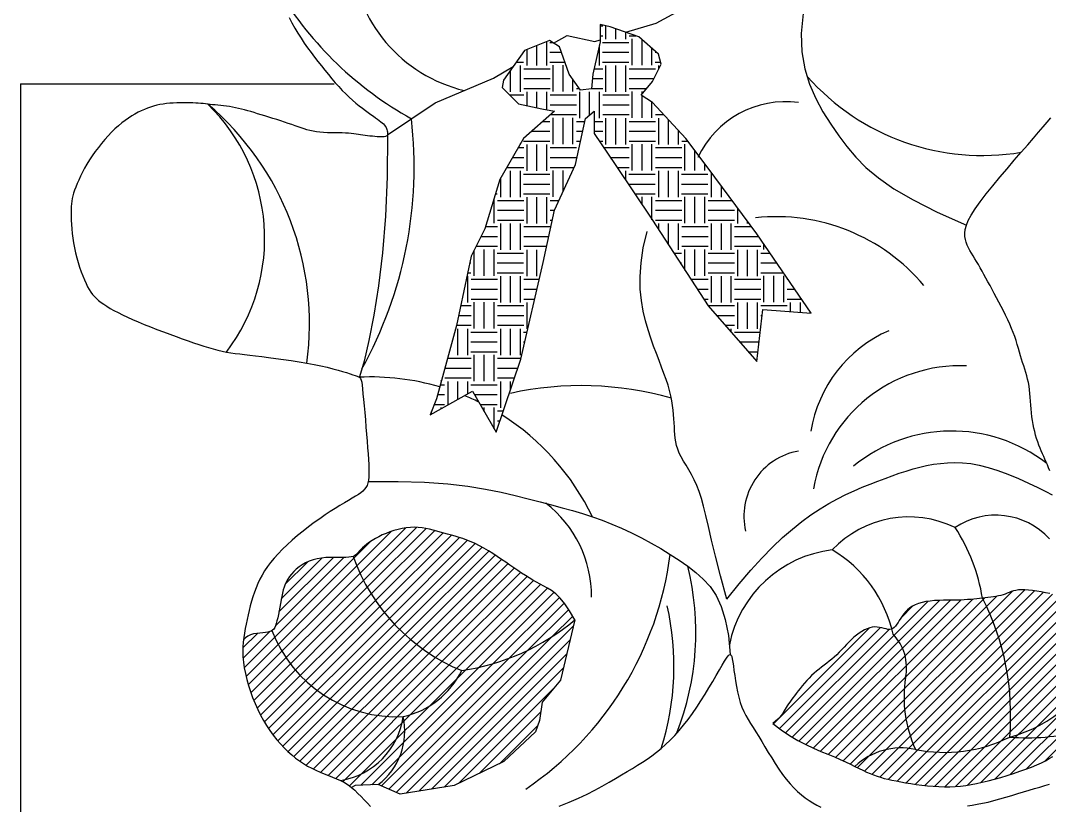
# Model space of a CAD drawing. Header units: inches. Extents: x 4.1 to 46.6, y 13.1 to 37.9.
# Drawn here: x 10.7717 to 11.1052, y 32.4024 to 32.657 of the extents above; entities that cross this region are included whole.
import ezdxf

# ---------------------------------------------------------------- set-up
doc = ezdxf.new("R2010")
doc.units = ezdxf.units.IN
doc.header["$MEASUREMENT"] = 0
for name, color, linetype in [('02', 2, 'Continuous'), ('4', 4, 'Continuous'), ('8', 8, 'Continuous')]:
    doc.layers.add(name, color=color, linetype=linetype)
pattern_1 = [(44.99999999999999, (10.61889307763661, 32.3873573495994), (-0.001724887997755217, 0.001724887997755217), [])]

msp = doc.modelspace()

# ---------------------------------------------------------------- hatches: boundary and pattern name
at = {"layer": '8'}
h = msp.add_hatch(dxfattribs=at)
h.set_pattern_fill('EARTH', color=256, scale=0.03415104000000001, style=0)
h.set_pattern_definition([(0, (10.61889307763661, 32.3873573495994), (0.008537760000000004, 0.008537760000000004), [0.008537760000000004, -0.008537760000000004]), (0, (10.61889307763661, 32.39055900960105), (0.008537760000000004, 0.008537760000000004), [0.008537760000000004, -0.008537760000000004]), (0, (10.61889307763661, 32.3937606696027), (0.008537760000000004, 0.008537760000000004), [0.008537760000000004, -0.008537760000000004]), (90, (10.61996029763716, 32.39482788960325), (-0.008537760000000004, 0.008537760000000004), [0.008537760000000004, -0.008537760000000004]), (90, (10.62316195763881, 32.39482788960325), (-0.008537760000000004, 0.008537760000000004), [0.008537760000000004, -0.008537760000000004]), (90, (10.62636361764046, 32.39482788960325), (-0.008537760000000004, 0.008537760000000004), [0.008537760000000004, -0.008537760000000004])])
h.paths.add_polyline_path([(10.95761772994186, 32.62758101163948), (10.95761772994186, 32.62034703755219), (10.9644567342871, 32.61029985089138), (10.97652556262213, 32.59221491491647), (10.99462880780223, 32.56448467914473), (11.01031828582521, 32.54639974468321), (11.01232975818451, 32.56327901703938), (11.02801923620748, 32.56207335494858), (11.01031828582521, 32.58779415187476), (10.99462880780223, 32.60909418727263), (10.98738750865917, 32.61873948706946), (10.97652556262213, 32.6303942226705), (10.97290491293418, 32.6328055483946), (10.97652556262213, 32.63722630990836), (10.97934162224877, 32.64285273504086), (10.97853703498143, 32.64606783446382), (10.97210032566684, 32.65169425808293), (10.96284755695845, 32.65490935901929), (10.95962920230116, 32.65571313274725), (10.95962920230116, 32.65008670912815), (10.95721543491121, 32.6396376356179), (10.95681314267452, 32.63481498571221), (10.9531924932194, 32.63441309733483), (10.94957184353146, 32.6396376356179), (10.94635348887417, 32.64847915865997), (10.94313513421687, 32.65048859597758), (10.93508924780647, 32.64727349655462), (10.9282502462552, 32.63762819828574), (10.92784795145738, 32.63521687257619), (10.93307777824114, 32.62999233582107), (10.94072136962089, 32.62838478533834), (10.94474431154552, 32.62758101163948), (10.93468695556979, 32.61873948706946), (10.92704336139607, 32.60547720098569), (10.92221582941013, 32.58940170234294), (10.91779059245485, 32.58056017778748), (10.91296306070174, 32.55805448028426), (10.90652635161999, 32.53434312070479), (10.90451488182183, 32.52911858394967), (10.9181928874855, 32.53675444488638), (10.92583647909808, 32.52349215881716), (10.93388236550848, 32.54720351839663), (10.94112366465154, 32.57855074045531), (10.94474431154552, 32.59543001433943), (10.95158331589076, 32.61029985089138), (10.95480167031522, 32.62516968591538)])
h = msp.add_hatch(dxfattribs=at)
h.set_pattern_fill('ANSI31', color=256, scale=0.01951488000000001, style=0)
h.set_pattern_definition(pattern_1)
h.paths.add_polyline_path([(10.95138102121885, 32.4626238086976), (10.94968879948604, 32.46555036047815), (10.94810100113276, 32.46787041490191), (10.94660548357527, 32.46967615957422), (10.94519010492834, 32.47105978208586), (10.94384272260825, 32.47211347004216), (10.94255119449693, 32.4729294110339), (10.94130337870914, 32.47359979265187), (10.94008713242832, 32.47421680250139), (10.93889092075872, 32.47485716248505), (10.93770563746105, 32.47553573179633), (10.93652278235416, 32.47625190394049), (10.93533385618824, 32.47700507240828), (10.9341303592478, 32.47779463070495), (10.93290379228304, 32.47861997235034), (10.93164565534565, 32.47948049083519), (10.93034744895297, 32.4803755796502), (10.92900381054963, 32.48130200416657), (10.92762192412513, 32.48224601710265), (10.92621211059625, 32.48319124301364), (10.92478469087976, 32.48412130651289), (10.9233499856596, 32.48501983215559), (10.92191831608537, 32.48587044451145), (10.92050000307384, 32.48665676816475), (10.91910536730896, 32.48736242768521), (10.91774260489504, 32.48797610179921), (10.91641141245375, 32.48850668578692), (10.91510936132866, 32.48896812909973), (10.91383402309614, 32.48937438117449), (10.91258296909976, 32.48973939144801), (10.91135377138156, 32.4900771093717), (10.91014400128509, 32.49040148436782), (10.90895123015392, 32.49072646587322), (10.90777232129361, 32.49106135353671), (10.90660130492645, 32.49139684769492), (10.90543150277111, 32.49171899894012), (10.90425623677905, 32.49201385779182), (10.90306882820326, 32.49226747482774), (10.90186259946088, 32.4924659005965), (10.90063087203774, 32.49259518564671), (10.89936696741964, 32.49264138054153), (10.89806744576666, 32.49259407373486), (10.89674181844342, 32.49245700530176), (10.89540283455747, 32.49223745322254), (10.89406324344921, 32.49194269544844), (10.89273579469184, 32.49158000998889), (10.89143323739293, 32.49115667479512), (10.89016832089285, 32.49067996786201), (10.88895379476483, 32.49015716715533), (10.88780119413744, 32.48959605604344), (10.88671719682637, 32.48900643959226), (10.88570726736683, 32.48839862825574), (10.88477686912987, 32.48778293245871), (10.88393146688352, 32.48716966265513), (10.88317652399886, 32.48656912931349), (10.8825175045454, 32.48599164287319), (10.88195987282555, 32.48544751377361), (10.88150190868649, 32.4849458394938), (10.88111315508607, 32.48449086548229), (10.88075597122545, 32.48408562425632), (10.8801889818092, 32.48353545942976), (10.87949742939557, 32.48319862207157, 0.2119369890389436), (10.91470178895864, 32.44616589999808, 0.137614144946502)])
h = msp.add_hatch(dxfattribs=at)
h.set_pattern_fill('ANSI31', color=256, scale=0.01951488000000001, style=0)
h.set_pattern_definition(pattern_1)
h.paths.add_polyline_path([(10.94081242968562, 32.43591852137345), (10.94671840620461, 32.44306063421121), (10.95138102121885, 32.4626238086976, -0.1376141449465023), (10.91470178895864, 32.44616589999808, -0.229753601208404), (10.89574048951502, 32.43126062269315, -0.2925088630196139), (10.88765862378526, 32.4092132340493), (10.89480796762976, 32.40610796826243), (10.91221506036121, 32.40890270747062), (10.9283787915879, 32.4166658734803), (10.93863654070768, 32.4262921974196), (10.93987990500639, 32.43001851636384)])
h.paths.add_polyline_path([(10.87544421133819, 32.41051680291005), (10.87667947313051, 32.40986266453277), (10.87785863554339, 32.40912032769577), (10.87897587385262, 32.40827493947748), (10.8801984405541, 32.40890270747062), (10.88765862378526, 32.4092132340493, 0.2925088630196127), (10.89574048951502, 32.43126062269315, -0.3264963647899488)])
h.paths.add_polyline_path([(10.89574048951502, 32.43126062269315, -0.3257278402554938), (10.8532308040117, 32.45909985949859), (10.85247490838404, 32.45879883286128), (10.85185094996589, 32.45864700638506), (10.85110890822719, 32.45853520873519), (10.85024288859452, 32.45844555230454), (10.8492853406747, 32.4583516748435), (10.84827830134194, 32.45822509544544), (10.84726380677196, 32.4580373331892), (10.84628389360617, 32.45775990716814), (10.84538059802028, 32.45736433644655), (10.8445959566557, 32.45682214011779), (10.84397200592096, 32.45610483727526), (10.84388747349615, 32.45535591598767), (10.84378094579327, 32.45382132406397), (10.84374891109067, 32.45223712052851), (10.84380332454342, 32.45059044310349), (10.84395614223789, 32.44886842949657), (10.84421625411372, 32.44706357674025), (10.84458028785187, 32.4451898189773), (10.84504180591787, 32.44326644958804), (10.84559437077726, 32.44131276201099), (10.84623154489557, 32.43934804964104), (10.84694689027268, 32.43739160590215), (10.84773396914127, 32.43546272420375), (10.84858634443256, 32.43358069795525), (10.84949788478437, 32.43176206436058), (10.85046368515353, 32.43001233583075), (10.85147914736766, 32.42833426854216), (10.85253967302154, 32.42673061868575), (10.85364066417563, 32.42520414245249), (10.85477752195905, 32.42375759603331), (10.85594564843225, 32.42239373561918), (10.85714044519003, 32.42111531740105), (10.85835792710307, 32.41992417883469), (10.85959656144726, 32.41881848247888), (10.86085542830872, 32.41779547212812), (10.86213360800642, 32.416852391606), (10.86343018109213, 32.41598648475068), (10.86474422765198, 32.41519499534209), (10.86607482823777, 32.41447516723295), (10.86742106316845, 32.41382424421775), (10.86878047980602, 32.41323625453973), (10.8701444948488, 32.41269236414976), (10.8715029915725, 32.41217052341838), (10.87284585418413, 32.41164868271611), (10.87416296619224, 32.41110479242801), (10.87544421133819, 32.41051680291005, 0.326496364789949)])
h.paths.add_polyline_path([(10.89574048951502, 32.43126062269315, 0.2297536012084059), (10.91470178895864, 32.44616589999808, -0.2119369890389431), (10.87949742939557, 32.48319862207157), (10.87889011580731, 32.48302263678218), (10.878126167499, 32.48291154671918), (10.87717968113023, 32.48286393667971), (10.87607170296135, 32.48286060094418), (10.87483501740965, 32.48287788611654), (10.8735024081939, 32.48289213880074), (10.87210665949854, 32.48287970561526), (10.87068055527519, 32.48281693314951), (10.86925687947544, 32.48268016802197), (10.86786841605092, 32.48244575685115), (10.86654319362017, 32.48209641445013), (10.865290217374, 32.48164032852677), (10.8641137369373, 32.48109205504173), (10.86301800263348, 32.48046614991202), (10.86200726362179, 32.47977716905464), (10.8610857699928, 32.47903966843026), (10.86025777160424, 32.47826820395588), (10.85952751784819, 32.4774773315776), (10.85889662806179, 32.47667776607435), (10.85835619763705, 32.47586485762898), (10.85789469191107, 32.47503011527172), (10.85750057528961, 32.4741650480328), (10.85716231287691, 32.4732611649861), (10.85686836977723, 32.47230997511818), (10.85660721062916, 32.47130298750292), (10.85636730030413, 32.470231711156), (10.85613862172934, 32.46909372008398), (10.8559172284254, 32.46791084819873), (10.85570069196868, 32.46671099438848), (10.8554865841684, 32.4655220575269), (10.85527247636813, 32.4643719364731), (10.85505594014424, 32.46328853014441), (10.85483454684029, 32.46229973737084), (10.85460586849834, 32.46143345705516), (10.85436530065957, 32.46071031011982), (10.85396670623916, 32.45982766354157), (10.85323519938859, 32.45908822973891, 0.3256481466727749)])
h = msp.add_hatch(dxfattribs=at)
h.set_pattern_fill('ANSI31', color=256, scale=0.01951488000000001, style=0)
h.set_pattern_definition(pattern_1)
h.paths.add_polyline_path([(11.05852940077196, 32.4439119830686, 0.1451727866907496), (11.06174731957029, 32.42060567602041, 0.1677242015658738), (11.09231753558154, 32.42462400402749, 0.1418309315184917), (11.08346826168011, 32.46962928843735), (11.08256112764823, 32.46952922265794), (11.08164142332274, 32.46943151134931), (11.08069657934132, 32.46933850904045), (11.07971402541037, 32.46925257017304), (11.07868119123626, 32.46917604926151), (11.07758550745669, 32.46911130079118), (11.07641440354521, 32.46906067924741), (11.07515530967387, 32.4690265391155), (11.07380246444839, 32.46900861878115), (11.07237734183903, 32.4689961922459), (11.07090822424973, 32.46897591741165), (11.06942339408445, 32.46893445215122), (11.06795113397996, 32.46885845439559), (11.0665197263402, 32.46873458201756), (11.06515745380196, 32.46854949293359), (11.06389259853634, 32.46828984500192), (11.06274715814973, 32.46794608950316), (11.06171799012694, 32.46752385104358), (11.06079566715519, 32.46703254756451), (11.05997076145607, 32.46648159702184), (11.05923384571682, 32.46588041738599), (11.05857549262467, 32.46523842659829), (11.05798627416837, 32.46456504262918), (11.05745676326799, 32.46386968343452), (11.05697700874182, 32.46316359822688), (11.05653496393236, 32.46246536131824), (11.05611805924448, 32.46179537829178), (11.05571372438456, 32.46117405470162), (11.0550804012851, 32.4603090334613), (11.05413067461225, 32.45955080779552, -0.009565817888165424), (11.05450700483519, 32.45797613492053, -0.2504781220970724)])
h.paths.add_polyline_path([(11.02731811515289, 32.44376548156018), (11.02655501201983, 32.44293565476713), (11.02581390626031, 32.44208699204776), (11.02509794062237, 32.4412320506863), (11.02441025738838, 32.44038338798148), (11.02375399907353, 32.43955356120298), (11.02313230842586, 32.43875512763501), (11.02254780385877, 32.43799802846209), (11.02200100947405, 32.43728174047013), (11.02149192503887, 32.43660312431624), (11.02102055055323, 32.43595904068664), (11.02058688624996, 32.43534635023846), (11.02019093166339, 32.43476191364337), (11.0198326872592, 32.43420259158759), (11.01951215257171, 32.43366524472825), (11.01922382860678, 32.43314529490183), (11.0187514250097, 32.43229099120529), (11.01804269458401, 32.43127666828971), (11.01719298962738, 32.43041604846533), (11.01643800460036, 32.4297618926403), (11.01548975593644, 32.42904416560944), (11.01820978339995, 32.42693800946748), (11.02092156190659, 32.42511635410941), (11.02359798764112, 32.42354348979009), (11.02621195632267, 32.4221837067644), (11.02873636390316, 32.42100129525809), (11.03114410633455, 32.41996054551149), (11.0334080798016, 32.419025747794), (11.03550117955777, 32.41816119231683), (11.03740455121036, 32.41733757879868), (11.03913233572851, 32.416551244668), (11.0407069235039, 32.41580493686072), (11.04215070446256, 32.41510140228368, -0.2469344172785962), (11.06174731957029, 32.42060567602041, -0.1451727866907501), (11.05852940077196, 32.4439119830686, 0.2504781220970709), (11.05450700483519, 32.45797613492053, 0.009901730933539986), (11.0541163671692, 32.45960583126455), (11.05322743187892, 32.45946936296698), (11.05225016809302, 32.45965763285224), (11.05159076726298, 32.45982624046613), (11.0508936564834, 32.460010544678), (11.0501619785023, 32.46017679777745), (11.0493988751364, 32.46029125211228), (11.04860748959939, 32.4603201599721), (11.04779135672609, 32.46023670635353), (11.04695558342385, 32.46004180687763), (11.04610566868681, 32.45974330985794), (11.04524711220759, 32.45934906359346), (11.04438541298035, 32.45886691636863), (11.04352607069771, 32.45830471651155), (11.04267458481948, 32.45767031229209), (11.0418364543398, 32.45697155202382), (11.04101560781012, 32.45621733044848), (11.04020968805301, 32.45542072806441), (11.03941476698267, 32.4545958718127), (11.03862691651332, 32.45375688863444), (11.03784220855917, 32.45291790545619), (11.03705671503442, 32.45209304924813), (11.0362665078533, 32.45129644692227), (11.03546765869717, 32.45054222543425), (11.03465741806897, 32.44983980272539), (11.03383774989518, 32.44917976085438), (11.03301179692383, 32.44854797288011), (11.03218270143728, 32.44793031183238), (11.0313536057179, 32.4473126507992), (11.03052765274654, 32.44668086282493), (11.02970798480558, 32.44602082095392), (11.02889774417739, 32.44531839824506), (11.02810007337715, 32.44456391514271)])
h.paths.add_polyline_path([(11.0693903970928, 32.40854179427427), (11.07119995196584, 32.40848371692576), (11.07295988154831, 32.40849300413268), (11.07468288675184, 32.40857057153065), (11.0763886082382, 32.40871563429121), (11.07809668643634, 32.40892740758594), (11.07982676224086, 32.40920510657182), (11.0815984760807, 32.40954794643497), (11.08343146861765, 32.40995514233239), (11.08534538051347, 32.41042590943565), (11.08735042511719, 32.41095789325939), (11.08941910489696, 32.41154246066165), (11.09151449640515, 32.41216940888719), (11.09359967456433, 32.4128285351226), (11.09563771522838, 32.41350963659809), (11.09759169401835, 32.41420251052935), (11.09942468678813, 32.41489695413205), (11.10109976915876, 32.41558276460731), (11.10259219356115, 32.41625457896319), (11.10392592199381, 32.41692639334818), (11.10513709303225, 32.41761704364492), (11.10626184525202, 32.41834536577974), (11.10733631746146, 32.41913019566439), (11.10839664846893, 32.41999036921064), (11.10947897708277, 32.42094472234479), (11.1106194416457, 32.42201209094949), (11.11184278972681, 32.42320411668791), (11.11312820207561, 32.42450366409778), (11.11444346820238, 32.42588640346824), (11.11509992279346, 32.42660720427105, -0.08849474339455021), (11.09231753558154, 32.42462400402749, -0.1691394806470583), (11.06149262100692, 32.42065847661164, 0.2437811556935745), (11.04215070446256, 32.41510140228368), (11.04348606946181, 32.4144433878146), (11.0447354086605, 32.41383364038941), (11.04592111221748, 32.41327490688585), (11.04706557029161, 32.41276993423983), (11.04819032251137, 32.41231970346874), (11.04931350335713, 32.41191813214849), (11.05045239677887, 32.41155737199463), (11.05162428649376, 32.41122957469364), (11.05284645621899, 32.4109268919465), (11.05413618943888, 32.41064147546879), (11.05551077033627, 32.41036547696152), (11.0569874823955, 32.41009104812568), (11.0585770626017, 32.40981321837629), (11.06026406008053, 32.40953852795522), (11.06202647745843, 32.40927639481836), (11.06384231736186, 32.40903623693615), (11.06568958241726, 32.40882747223534), (11.06754627478543, 32.40865951870094)])
h.paths.add_polyline_path([(11.09231753558154, 32.42462400402749, 0.2384916407247213), (11.12256093350473, 32.45153006478088), (11.12224314831431, 32.45338017032648), (11.12188529646258, 32.45519260403401), (11.12149444831769, 32.4569359727366), (11.12107767448063, 32.45857888322374), (11.12063929605532, 32.46009595935632), (11.12017263499322, 32.46148589304815), (11.11966826398159, 32.46275339329898), (11.11911675547483, 32.46390316907949), (11.11850868192735, 32.46493992938943), (11.11783461602639, 32.46586838317037), (11.11708513022634, 32.46669323943664), (11.11625079698163, 32.46741920714433), (11.11532493847656, 32.46805217252862), (11.11431187581505, 32.46860273076621), (11.11321867936525, 32.46908265432742), (11.11205241996097, 32.46950371563892), (11.11082016820322, 32.46987768715647), (11.10952899446013, 32.47021634132128), (11.10818596956554, 32.47053145057455), (11.10679816412042, 32.47083478734297), (11.10537500567037, 32.47113446156894), (11.10393534907374, 32.47142393298148), (11.10250040613349, 32.47169299879627), (11.10109138888541, 32.47193145624354), (11.09972950913246, 32.47212910252441), (11.0984359786776, 32.47227573485455), (11.09723200932379, 32.4723611504642), (11.09613881310682, 32.47237514655447), (11.09517026906136, 32.47231157529043), (11.09431092677872, 32.47218050867835), (11.09353800331476, 32.47199607363021), (11.09282871525969, 32.47177239710166), (11.09216027966934, 32.47152360600469), (11.09150991336676, 32.47126382730951), (11.0908548334078, 32.47100718794266), (11.08983653601493, 32.47065008085795), (11.08867223774317, 32.47037330703918), (11.08786252075109, 32.47021333256728), (11.08702137883986, 32.47007297883559), (11.08615509703989, 32.46994832171643), (11.08526996014874, 32.46983543703848), (11.08437225342962, 32.46973040067408), (11.08346826168011, 32.46962928843735, -0.1418309315184917)])
h.paths.add_polyline_path([(11.11509992279346, 32.42660720427105), (11.11575637738454, 32.42732800507386), (11.11703471913236, 32.42880413920378), (11.11824628272328, 32.43029047610347), (11.11935885766755, 32.43176268609116), (11.12034023347545, 32.43319643941234), (11.12116540110904, 32.43457525465513), (11.12183815757047, 32.43591404358907), (11.12236950177933, 32.43723556628268), (11.12277043218958, 32.4385625827754), (11.12305194772082, 32.43991785313577), (11.12322504729266, 32.44132413744686), (11.12330072935904, 32.44280419576265), (11.12328999260674, 32.44438078812257), (11.1232031812356, 32.44606764907533), (11.12304802056636, 32.44784241095934), (11.12283158096719, 32.44967368059318), (11.12256093350473, 32.45153006478088, -0.2384916407247223), (11.09231753558154, 32.42462400402749, 0.08849474339454758)], flags=17)

# ---------------------------------------------------------------- linework, layer by layer
at = {"layer": '02'}
msp.add_line((10.77172522739741, 32.6364871588203), (10.77172522739741, 32.0964871588267), dxfattribs=at)
for points in [[(10.85876504661749, 32.6580092548875), (10.85965822431493, 32.65623438479545), (10.86060228435556, 32.65451515415501), (10.86159110212932, 32.65284959339354), (10.86261828364107, 32.65123234928345), (10.86367743512849, 32.64965806861167), (10.86476216236363, 32.64812139819426), (10.86586607158418, 32.64661698481817), (10.86698276902783, 32.64513947525577), (10.86810586023378, 32.64368351632314), (10.86923001733842, 32.64224577181906), (10.87035417444307, 32.64083097364804), (10.87147833154771, 32.63944587071185), (10.87260248865235, 32.63809721191231), (10.87372664575699, 32.6367917461512), (10.87485080309446, 32.63553622235943), (10.8759749601991, 32.63433738942425), (10.87709911707091, 32.63320199626199), (10.87822169767927, 32.63213544201156), (10.87933482024121, 32.63113772667296), (10.88042902671035, 32.63020750046874), (10.88149485880743, 32.62934341365056), (10.88252285871889, 32.62854411644096), (10.88350356863114, 32.62780825907706), (10.88442753003213, 32.62713449178139), (10.8852852853411, 32.62652146480562), (10.88606940306957, 32.62596670353835), (10.88678055865924, 32.62546323410518), (10.88742145457539, 32.62500295779776), (10.88799479305047, 32.62457777590774), (10.88850327631692, 32.62417958972677), (10.88894960660721, 32.62380030054649), (10.88933648638661, 32.62343180965857), (10.88966661765474, 32.62306601835465), (10.88994292802411, 32.62269696509341), (10.890169245929, 32.62232723694345), (10.89034962448525, 32.62196155815494), (10.8904881175072, 32.62160465294895), (10.89058877834353, 32.62126124557565), (10.8906556603429, 32.62093606027068), (10.890692816854, 32.62063382126965), (10.89070430169116, 32.62035925280819), (10.89069180357504, 32.62011617927513), (10.89064755341272, 32.61990482562854), (10.89056141748327, 32.61972451700879), (10.89042326229858, 32.61957457851261), (10.89022295437056, 32.61945433526583), (10.88995035974543, 32.61936311236516), (10.88959534493509, 32.619300234951), (10.88914777621861, 32.61926502813461), (10.88860213644105, 32.61925647956835), (10.88797137424584, 32.61927222714169), (10.88727305437672, 32.61930957125608), (10.88652474204312, 32.61936581234207), (10.8857440019888, 32.6194382508302), (10.884948399656, 32.61952418710737), (10.88415549932282, 32.61962092163324), (10.8833828664315, 32.6197257547947), (10.88264221073362, 32.61983587455055), (10.88192182247761, 32.61994801894346), (10.88120413668688, 32.62005881351527), (10.88047158791917, 32.62016488382235), (10.87970661189641, 32.62026285542109), (10.87889164317633, 32.62034935386785), (10.87800911678235, 32.62042100470447), (10.87704146820354, 32.62047443351642), (10.87597788757878, 32.62050829051171), (10.8748345892341, 32.62052932460668), (10.87363454261097, 32.62054630938385), (10.87240071691807, 32.62056801842576), (10.87115608229536, 32.62060322532946), (10.86992360795151, 32.62066070367749), (10.86872626356083, 32.62074922703781), (10.86758701879765, 32.62087756900749), (10.8665216367622, 32.62105225354483), (10.8655170565867, 32.62127080603844), (10.8645530110621, 32.62152850225269), (10.86360923274654, 32.6218206179374), (10.86266545443098, 32.62214242888606), (10.86170140867355, 32.6224892108194), (10.86069682873088, 32.62285623954543), (10.85963144669543, 32.62323879078488), (10.85849130111049, 32.6236323652893), (10.85728765120032, 32.62403336361334), (10.85603806240718, 32.62443841131338), (10.85476009947482, 32.62484413393125), (10.85347132714699, 32.62524715696512), (10.85218931063312, 32.62564410598591), (10.8509316149098, 32.62603160650636), (10.8497158049536, 32.62640628408283), (10.84855516677956, 32.62676510170152), (10.84744587265189, 32.62710637209696), (10.84637981517474, 32.6274287455208), (10.8453488878836, 32.62773087215194), (10.84434498338263, 32.62801140224204), (10.84335999520729, 32.62826898596998), (10.84238581619459, 32.62850227355833), (10.84141433941434, 32.62870991522962), (10.84043982279721, 32.6288913485669), (10.83946598138894, 32.62904916066785), (10.83849889602746, 32.6291867260052), (10.83754464638653, 32.62930741902258), (10.83660931283842, 32.62941461423637), (10.83569897552255, 32.62951168607563), (10.83481971434551, 32.62960200902765), (10.83397760991241, 32.62968895756515), (10.83317536445568, 32.62977511877128), (10.83240216857988, 32.62985993022906), (10.83164383521537, 32.62994204216105), (10.83088617729257, 32.63002010476069), (10.83011500797468, 32.63009276825053), (10.82931614019211, 32.63015868280948), (10.8284753866424, 32.63021649867463), (10.82757856072161, 32.63026486602487), (10.82661597877043, 32.63030221012471), (10.8255959728663, 32.63032605636275), (10.82453137942824, 32.63033370518409), (10.82343503371115, 32.63032245699017), (10.82231977190125, 32.63028961225521), (10.82119842995192, 32.63023247138065), (10.82008384381655, 32.63014833479704), (10.81898884898285, 32.63003450296404), (10.81792312934297, 32.62988827629763), (10.81688375681873, 32.62970695524294), (10.81586465150352, 32.6294878402305), (10.81485973325792, 32.62922823171996), (10.8138629219425, 32.62892543011279), (10.81286813741784, 32.62857673588317), (10.8118692995445, 32.62817944946167), (10.81086032795022, 32.62773087127883), (10.80983638138744, 32.62722807680714), (10.80879757208052, 32.62666724167232), (10.80774525137852, 32.62604431651292), (10.80668077039766, 32.62535525198203), (10.80560548002134, 32.62459599871821), (10.80452073183145, 32.62376250736), (10.80342787647854, 32.62285072856051), (10.8023282655445, 32.62185661297283), (10.80122448833893, 32.62077869831867), (10.80012408880751, 32.61962587066685), (10.79903584978777, 32.61840960318389), (10.79796855341877, 32.61714136899266), (10.79693098253804, 32.61583264127424), (10.79593191928464, 32.61449489316604), (10.79498014626327, 32.61313959782004), (10.79408444631147, 32.61177822840276), (10.79325213776204, 32.61042203309356), (10.79248468442123, 32.60908136023957), (10.79178208628903, 32.60776633324443), (10.79114434336546, 32.60648707548265), (10.79057145588334, 32.60525371037241), (10.79006342337701, 32.60407636127368), (10.78962024631213, 32.6029651515901), (10.78924192445587, 32.60193020472528), (10.78892755675363, 32.60097579498418), (10.78867264002795, 32.6000828004517), (10.7884717688826, 32.59922625009952), (10.78831953955117, 32.59838117295752), (10.78821054663743, 32.59752259801192), (10.78813938614215, 32.59662555426351), (10.78810065313476, 32.59566507069852), (10.78808894315037, 32.59461617633227), (10.78810054067756, 32.59346019915122), (10.78813848532039, 32.59220366311368), (10.78820750656772, 32.5908593911345), (10.78831233344275, 32.58944020617221), (10.78845769450302, 32.58795893115624), (10.78864831923741, 32.58642838903054), (10.78888893643628, 32.58486140273911), (10.78918427535567, 32.58327079521135), (10.78953681284796, 32.58167028923802), (10.78994001847926, 32.58007720705521), (10.79038510987769, 32.5785097707458), (10.79086330420571, 32.57698620237809), (10.79136581955711, 32.57552472403498), (10.79188387309435, 32.57414355778477), (10.79240868244554, 32.57286092573943), (10.79293146500598, 32.5716950499382), (10.79344704169083, 32.57065796597911), (10.79396464516643, 32.56973696340449), (10.79449711138616, 32.56891314524276), (10.79505727607059, 32.56816761452231), (10.7956579751731, 32.56748147430065), (10.7963120448799, 32.56683582760618), (10.79703232067871, 32.56621177746732), (10.79783163898858, 32.56559042694155), (10.79872170909542, 32.56495591605656), (10.79970973757329, 32.5643045329098), (10.80080180479447, 32.563635602598), (10.80200399043272, 32.56294845023243), (10.80332237509313, 32.56224240092436), (10.8047630386823, 32.56151677975598), (10.80633206180531, 32.56077091186765), (10.80803552413593, 32.56000412231245), (10.80987342613983, 32.55921719850906), (10.81182144679363, 32.55841677684387), (10.81384918540019, 32.55761095603978), (10.81592624102953, 32.55680783479059), (10.81802221275169, 32.55601551177554), (10.82010669986951, 32.55524208570299), (10.82214930122021, 32.55449565526672), (10.82411961610663, 32.55378431914599), (10.82599388695556, 32.5531150512443), (10.82777492822382, 32.55249032615851), (10.82947219819064, 32.55191149369514), (10.83109515513527, 32.55137990364622), (10.83265325663845, 32.55089690583284), (10.83415596097942, 32.55046385003246), (10.83561272597174, 32.55008208605162), (10.8370330101275, 32.54975296369687), (10.83842953624438, 32.5494755831069), (10.83982808915201, 32.54924004586522), (10.84125771866414, 32.54903420391659), (10.84274747412886, 32.54884590917666), (10.84432640559274, 32.54866301359019), (10.8460235626367, 32.54847336907281), (10.84786799530733, 32.54826482756928), (10.84988875295269, 32.54802524100981), (10.85210159937154, 32.54774527338034), (10.85446915243986, 32.5474268368753), (10.85694074425149, 32.54707465574486), (10.85946570666741, 32.54669345425376), (10.86199337131578, 32.54628795662305), (10.86447306982475, 32.54586288713202), (10.86685413452099, 32.54542297000174), (10.86908589703265, 32.54497292951149), (10.87112692211988, 32.54451805229931), (10.87297270590673, 32.54406587468569), (10.87462797718356, 32.54362449533531), (10.87609746543924, 32.54320201297108), (10.87738589969698, 32.54280652630135), (10.8784980085143, 32.54244613400536), (10.87943852138008, 32.54212893480602), (10.88021216731752, 32.54186302738256), (10.88082677991363, 32.54164667313037), (10.88130261124346, 32.54143878414928), (10.88166301864433, 32.54118843518248), (10.88193135898794, 32.54084470101682), (10.88213098891313, 32.54035665643917), (10.88228526552442, 32.53967337619272), (10.8824175459263, 32.53874393506433), (10.88255118699047, 32.5375174078263), (10.88270481656539, 32.53596172294513), (10.88287814826938, 32.53412022375144), (10.88306616623188, 32.5320551072555), (10.88326385458234, 32.52982857049668), (10.88346619814868, 32.52750281048523), (10.88366818129319, 32.52514002424599), (10.88386478791247, 32.52280240883286), (10.88405100283447, 32.52055216122702), (10.88422158783536, 32.51844121194611), (10.8843704141141, 32.51648042531909), (10.88449113098207, 32.51467039913862), (10.88457738705213, 32.51301173121195), (10.88462283163565, 32.51150501934629), (10.8846211133455, 32.51015086131977), (10.88456588149305, 32.50894985493963), (10.88445078469115, 32.50790259801309), (10.88426884430694, 32.50700499503458), (10.88401057202603, 32.50623417729096), (10.88366585112411, 32.50556258279997), (10.88322456557538, 32.50496264950655), (10.8826765991212, 32.50440681544299), (10.88201183527011, 32.5038675185979), (10.88122015776347, 32.50331719694535), (10.88029145057547, 32.5027282884885), (10.87921942914139, 32.50207736551695), (10.87801313660341, 32.50135753752423), (10.87668544872898, 32.50056604829027), (10.87524924035418, 32.49970014162412), (10.87371738701361, 32.49875706130572), (10.87210276377621, 32.49773405114414), (10.87041824617657, 32.49662835490474), (10.86867670928362, 32.49543721638204), (10.86689286776121, 32.49416094182109), (10.8650887934887, 32.49281208725463), (10.86328839794035, 32.49140627118052), (10.86151559212479, 32.48995911203841), (10.85979428751628, 32.48848622834069), (10.85814839535627, 32.48700323855613), (10.85660182688619, 32.48552576115347), (10.85517849358033, 32.48406941463057), (10.85389632875334, 32.482645836285), (10.85274935447845, 32.48125073868599), (10.85172561536777, 32.47987585323156), (10.85081315556775, 32.47851291131977), (10.85000001945767, 32.4771536443632), (10.84927425164963, 32.47578978374534), (10.84862389605726, 32.47441306086424), (10.84803699729267, 32.47301520713248), (10.84750282582129, 32.47159025077875), (10.84701555715176, 32.4701414073543), (10.84657059311169, 32.46867418927016), (10.84616333506304, 32.46719410890822), (10.84578918506625, 32.46570667869403), (10.84544354471612, 32.46421741100951), (10.84512181560743, 32.46273181826567), (10.84481939933497, 32.46125541284439), (10.84453445700231, 32.45979064470615), (10.84427618472139, 32.45832771403823), (10.84405653834577, 32.45685375854831), (10.84388747349615, 32.45535591598767), (10.84378094579327, 32.45382132406397), (10.84374891109067, 32.45223712052851), (10.84380332454342, 32.45059044310349), (10.84395614223789, 32.44886842949657), (10.84421625411372, 32.44706357674025), (10.84458028785187, 32.4451898189773), (10.84504180591787, 32.44326644958804), (10.84559437077726, 32.44131276201099), (10.84623154489557, 32.43934804964104), (10.84694689027268, 32.43739160590215), (10.84773396914127, 32.43546272420375), (10.84858634443256, 32.43358069795525), (10.84949788478437, 32.43176206436058), (10.85046368515353, 32.43001233583075), (10.85147914736766, 32.42833426854216), (10.85253967302154, 32.42673061868575), (10.85364066417563, 32.42520414245249), (10.85477752195905, 32.42375759603331), (10.85594564843225, 32.42239373561918), (10.85714044519003, 32.42111531740105), (10.85835792710307, 32.41992417883469), (10.85959656144726, 32.41881848247888), (10.86085542830872, 32.41779547212812), (10.86213360800642, 32.416852391606), (10.86343018109213, 32.41598648475068), (10.86474422765198, 32.41519499534209), (10.86607482823777, 32.41447516723295), (10.86742106316845, 32.41382424421775), (10.86878047980602, 32.41323625453973), (10.8701444948488, 32.41269236414976), (10.8715029915725, 32.41217052341838), (10.87284585418413, 32.41164868271611), (10.87416296619224, 32.41110479242801), (10.87544421133819, 32.41051680291005), (10.87667947313051, 32.40986266453277), (10.87785863554339, 32.40912032769577), (10.87897587385262, 32.40827493947748), (10.88004253086868, 32.40734043406431), (10.88107424047078, 32.40633794229237), (10.88208663700382, 32.40528859508507), (10.88309535504553, 32.40421352330762), (10.88411602870795, 32.40313385783978), (10.88516429233599, 32.40207072957585)], [(11.02534690968926, 32.65923240219584), (11.02474925228628, 32.65276139912478), (11.024989277164, 32.6468146293237), (11.02594065483893, 32.64134714458945), (11.02747705582763, 32.63631399668978), (11.02947215087946, 32.63167023745066), (11.03179961027811, 32.6273709186253), (11.03433310477297, 32.62337109203966), (11.03694630464773, 32.6196258094615), (11.03957676775056, 32.61608457174319), (11.04241760009202, 32.61267467604651), (11.04572579478148, 32.60931786854511), (11.04975834516111, 32.60593589545627), (11.05477224434028, 32.6024505029973), (11.06102448566119, 32.59878343734184), (11.06877206223319, 32.59485644470718), (11.07827196739848, 32.59059127128151)], [(10.94474431154552, 32.62758101163948), (10.93468695556979, 32.61873948706946), (10.92704336139607, 32.60547720098569), (10.92221582941013, 32.58940170234294), (10.91779059245485, 32.58056017778748), (10.91296306070174, 32.55805448028426), (10.90652635161999, 32.53434312070479), (10.90451488182183, 32.52911858394967), (10.9181928874855, 32.53675444488638), (10.92583647909808, 32.52349215881716), (10.93388236550848, 32.54720351839663), (10.94112366465154, 32.57855074045531), (10.94474431154552, 32.59543001433943), (10.95158331589076, 32.61029985089138), (10.95480167031522, 32.62516968591538), (10.95761772994186, 32.62758101163948), (10.95761772994186, 32.62034703755219), (10.9644567342871, 32.61029985089138), (10.97652556262213, 32.59221491491647), (10.99462880780223, 32.56448467914473), (11.01031828582521, 32.54639974468321), (11.01232975818451, 32.56327901703938), (11.02801923620748, 32.56207335494858), (11.01031828582521, 32.58779415187476), (10.99462880780223, 32.60909418727263), (10.98738750865917, 32.61873948706946), (10.97652556262213, 32.6303942226705), (10.97290491293418, 32.6328055483946), (10.97652556262213, 32.63722630990836), (10.97934162224877, 32.64285273504086), (10.97853703498143, 32.64606783446382), (10.97210032566684, 32.65169425808293), (10.96284755695845, 32.65490935901929), (10.95962920230116, 32.65571313274725), (10.95962920230116, 32.65008670912815), (10.95721543491121, 32.6396376356179), (10.95681314267452, 32.63481498571221), (10.9531924932194, 32.63441309733483), (10.94957184353146, 32.6396376356179), (10.94635348887417, 32.64847915865997), (10.94313513421687, 32.65048859597758), (10.93508924780647, 32.64727349655462), (10.9282502462552, 32.63762819828574), (10.92784795145738, 32.63521687257619), (10.93307777824114, 32.62999233582107), (10.94072136962089, 32.62838478533834), (10.94474431154552, 32.62758101163948)], [(10.94449348309311, 32.649640486653), (10.9489202199434, 32.65216749099366), (10.9578720240784, 32.65018021336166), (10.95962920230116, 32.65070683390243)], [(11.10529298874783, 32.51091785186603), (11.10492510585348, 32.51190531299383), (11.10454255998368, 32.51285631607337), (11.1041482836404, 32.5137789990595), (11.10374618674862, 32.51468410408873), (11.10334017993185, 32.51558237325392), (11.10293417311507, 32.51648454866248), (11.10253207645613, 32.51740137243635), (11.10213779988001, 32.51834358668296), (11.10175525401021, 32.5193219335097), (11.10138818579028, 32.52034471363461), (11.10103969093646, 32.52141046223281), (11.1007127019507, 32.52251527307547), (11.10041015156779, 32.52365523991924), (11.10013497252251, 32.52482645657895), (11.09989009731683, 32.52602501679669), (11.09967845868553, 32.52724701435821), (11.09950298913057, 32.52848854304924), (11.09936434057775, 32.52974520835144), (11.09925404078561, 32.5310106626612), (11.09916133693653, 32.53227807005626), (11.09907547574724, 32.53354059465804), (11.09898570463295, 32.53479140055882), (11.09888127031039, 32.53602365188001), (11.09875141996193, 32.53723051268483), (11.0985854003043, 32.53840514710922), (11.09837539125468, 32.53954332338347), (11.09812530297089, 32.54065122637715), (11.09784197787988, 32.54173764511236), (11.09753225933994, 32.54281136861121), (11.09720298977803, 32.5438811858958), (11.09686101208675, 32.54495588595913), (11.09651316915873, 32.54604425783785), (11.09616630365375, 32.54715509053952), (11.09582465169254, 32.54829570826135), (11.09548202207546, 32.54946757581368), (11.0951296170638, 32.55067069319651), (11.09475863845321, 32.55190506040984), (11.09436028873782, 32.55317067743911), (11.09392576971325, 32.55446754428434), (11.09344628364082, 32.55579566093095), (11.09291303278181, 32.55715502737897), (11.09232047739673, 32.55854417878894), (11.09167611207116, 32.55995579099275), (11.09099069008838, 32.56138107498285), (11.09027496403317, 32.56281124175169), (11.08953968718882, 32.56423750229172), (11.08879561260576, 32.56565106760993), (11.0880534928688, 32.56704314868423), (11.08732408149402, 32.56840495652162), (11.08661601300585, 32.56972900420536), (11.08592945061858, 32.57101301308015), (11.08526243925328, 32.57225600659606), (11.08461302359822, 32.57345700820318), (11.08397924857448, 32.57461504135156), (11.08335915933597, 32.57572912947674), (11.08275080080378, 32.57679829601423), (11.08215221743333, 32.57782156441411), (11.08156292074594, 32.57879958572906), (11.08098828749965, 32.57973952133491), (11.08043516012143, 32.58065016025378), (11.07991038150388, 32.58154029147866), (11.07942079453963, 32.58241870400255), (11.07897324188846, 32.583294186833), (11.078574566443, 32.58417552894846), (11.07823161132868, 32.58507151937104), (11.07795665743063, 32.58599504676116), (11.07778374132934, 32.58697539855078), (11.07775233783062, 32.5880459618393), (11.07790192150745, 32.58924012371156), (11.07827196739848, 32.59059127128151), (11.0789019500767, 32.59213279164854), (11.07983134481358, 32.59389807189748), (11.08109962594929, 32.59592049912774), (11.08272668141174, 32.59821646851654), (11.0846540488233, 32.60073440745057), (11.08680367916125, 32.60340575142348), (11.08909752317007, 32.60616193585614), (11.09145753159422, 32.60893439625673), (11.09380565517816, 32.61165456807524), (11.09606384466636, 32.61425388676165), (11.09815405057046, 32.61666378782414), (11.10001618465643, 32.61883129945366), (11.10166200277629, 32.62076582103785), (11.10312122110511, 32.62249234469076), (11.10442355628359, 32.62403586257008), (11.10559872471961, 32.62542136676078)], [(10.89064755341272, 32.61990482562854), (10.89057645182359, 32.60629248283388), (10.88999475985068, 32.59351020782654), (10.88900605546544, 32.58168654646309), (10.88771391594085, 32.5709500446292), (10.88622191854986, 32.56142924818144), (10.88463364079828, 32.55325270300548), (10.88305266019191, 32.54654895494335), (10.88158255423653, 32.5414465498807)], [(11.00064176022309, 32.46933788943446), (10.99862527315739, 32.47688446856503), (10.99700508992422, 32.48322684248436), (10.99571127448465, 32.48851153416493), (10.99467389103259, 32.4928850665647), (10.99382300329628, 32.49649396264161), (10.99308867570247, 32.49948474530996), (10.99240097197938, 32.50200393757135), (10.99168995632093, 32.50419806236917), (10.99090220527026, 32.50619229492898), (10.99005034639734, 32.50802641963404), (10.98916351938854, 32.50971887314975), (10.9882708643959, 32.51128809209789), (10.98740152157146, 32.51275251317296), (10.98658463060158, 32.51413057301127), (10.98584933140549, 32.51544070827825), (10.98522476436804, 32.51670135561019), (10.98473197481829, 32.51792949616086), (10.98435963065597, 32.51913628896457), (10.98408830495785, 32.52033143752945), (10.98389857103351, 32.52152464537815), (10.98377100265819, 32.52272561600424), (10.98368617267582, 32.52394405294493), (10.98362465462881, 32.52518965969378), (10.98356702205959, 32.52647213978801), (10.98349514304894, 32.52780022637037), (10.98339606662515, 32.52917877120947), (10.98325813682052, 32.530611655694), (10.98306969766739, 32.53210276125631), (10.98281909319806, 32.53365596929964), (10.98249466744485, 32.53527516122725), (10.98208476444009, 32.53696421844236), (10.98157772844891, 32.53872702237734), (10.98096675965238, 32.54056890991799), (10.98026448562044, 32.54250104012775), (10.97948839053745, 32.54453602753804), (10.97865595812212, 32.54668648668033), (10.97778467255878, 32.54896503211515), (10.97689201756614, 32.55138427837394), (10.97599547709572, 32.55395684000271), (10.9751125355647, 32.556695331562), (10.97426877104911, 32.5596172193373), (10.97352213975276, 32.56275937667399), (10.97293869246963, 32.56616352867152), (10.97258447976085, 32.56987140042932), (10.97252555218759, 32.57392471703227), (10.97282796054381, 32.57836520359436), (10.97355775539066, 32.58323458520047), (10.97478098728928, 32.58857458695005)], [(11.00064176022309, 32.46933788943446), (11.00463183414425, 32.47428182699244), (11.00841112881201, 32.47870759702803), (11.01200198525797, 32.48265595431897), (11.0154267438152, 32.48616765359932), (11.01870774528246, 32.48928344967592), (11.02186732999283, 32.49204409728284), (11.02492783874507, 32.49449035121236), (11.0279116121051, 32.49666296622766), (11.03083678175929, 32.49859978602493), (11.03370464247885, 32.50032701009061), (11.03651228038828, 32.50186792685875), (11.0392567818449, 32.50324582473425), (11.04193523250754, 32.50448399212203), (11.0445447185007, 32.50560571747067), (11.04708232618171, 32.50663428918509), (11.04954514097656, 32.50759299568475), (11.05193300153363, 32.50850027363506), (11.05425675403561, 32.50935515268523), (11.0565299974219, 32.51015181070127), (11.05876633016626, 32.51088442560743), (11.06097935074243, 32.51154717525517), (11.06318265832263, 32.51213423755419), (11.06538985114778, 32.51263979038507), (11.06761452815729, 32.51305801164293), (11.06987183032791, 32.5133802026003), (11.07218307004544, 32.51358615805387), (11.07457110243152, 32.5136527962359), (11.07705878260779, 32.51355703533503), (11.07966896499741, 32.51327579356897), (11.08242450495484, 32.51278598912634), (11.08534825760174, 32.51206454021033), (11.08846307736124, 32.51108836503866), (11.09176233694191, 32.50985559176937), (11.09512147637318, 32.50844918846727), (11.09838645396988, 32.50697333315205), (11.10140322734836, 32.50553220384339), (11.10401775412495, 32.50422997856097), (11.10607599214885, 32.50317083533903)], [(10.88435981449905, 32.50745379653111), (10.89412015447627, 32.50750896132834), (10.90267286523479, 32.507235402828), (10.91015383186053, 32.50669006223782), (10.91669893967222, 32.50592988079464), (10.92244407422143, 32.50501179973529), (10.92752512082691, 32.50399276025294), (10.93207796480741, 32.50292970358444), (10.93623849148165, 32.50187957098117), (10.9401262521674, 32.50088544685153), (10.94379546310986, 32.49993498850839), (10.94728400608759, 32.49900199647985), (10.95062976311195, 32.49806027130856), (10.95387061596151, 32.49708361349352), (10.9570444471133, 32.49604582356281), (10.96018913788023, 32.49492070205909), (10.96334257097217, 32.4936820494959), (10.96653194333661, 32.49231045884247), (10.96974171352807, 32.49081369291983), (10.97294565596852, 32.4892063069756), (10.97611754414859, 32.48750285628651), (10.97923115225743, 32.48571789611472), (10.98226025448415, 32.48386598170785), (10.98517862478505, 32.48196166831352), (10.98796003688361, 32.48001951123754), (10.99057752689581, 32.47802775764015), (10.99300117771375, 32.47586942250658), (10.99520033392358, 32.47340121273467), (10.99714434080991, 32.47047983525138), (10.99880254272605, 32.4669619969691), (11.0001442847238, 32.46270440478568), (11.00113891162212, 32.45756376561351), (11.00175576823997, 32.451396786365)], [(10.95138102121885, 32.4626238086976), (10.94968879948604, 32.46555036047815), (10.94810100113276, 32.46787041490191), (10.94660548357527, 32.46967615957422), (10.94519010492834, 32.47105978208586), (10.94384272260825, 32.47211347004216), (10.94255119449693, 32.4729294110339), (10.94130337870914, 32.47359979265187), (10.94008713242832, 32.47421680250139), (10.93889092075872, 32.47485716248505), (10.93770563746105, 32.47553573179633), (10.93652278235416, 32.47625190394049), (10.93533385618824, 32.47700507240828), (10.9341303592478, 32.47779463070495), (10.93290379228304, 32.47861997235034), (10.93164565534565, 32.47948049083519), (10.93034744895297, 32.4803755796502), (10.92900381054963, 32.48130200416657), (10.92762192412513, 32.48224601710265), (10.92621211059625, 32.48319124301364), (10.92478469087976, 32.48412130651289), (10.9233499856596, 32.48501983215559), (10.92191831608537, 32.48587044451145), (10.92050000307384, 32.48665676816475), (10.91910536730896, 32.48736242768521), (10.91774260489504, 32.48797610179921), (10.91641141245375, 32.48850668578692), (10.91510936132866, 32.48896812909973), (10.91383402309614, 32.48937438117449), (10.91258296909976, 32.48973939144801), (10.91135377138156, 32.4900771093717), (10.91014400128509, 32.49040148436782), (10.90895123015392, 32.49072646587322), (10.90777232129361, 32.49106135353671), (10.90660130492645, 32.49139684769492), (10.90543150277111, 32.49171899894012), (10.90425623677905, 32.49201385779182), (10.90306882820326, 32.49226747482774), (10.90186259946088, 32.4924659005965), (10.90063087203774, 32.49259518564671), (10.89936696741964, 32.49264138054153), (10.89806744576666, 32.49259407373486), (10.89674181844342, 32.49245700530176), (10.89540283455747, 32.49223745322254), (10.89406324344921, 32.49194269544844), (10.89273579469184, 32.49158000998889), (10.89143323739293, 32.49115667479512), (10.89016832089285, 32.49067996786201), (10.88895379476483, 32.49015716715533), (10.88780119413744, 32.48959605604344), (10.88671719682637, 32.48900643959226), (10.88570726736683, 32.48839862825574), (10.88477686912987, 32.48778293245871), (10.88393146688352, 32.48716966265513), (10.88317652399886, 32.48656912931349), (10.8825175045454, 32.48599164287319), (10.88195987282555, 32.48544751377361), (10.88150190868649, 32.4849458394938), (10.88111315508607, 32.48449086548229), (10.88075597122545, 32.48408562425632), (10.88039271630581, 32.48373314828953), (10.87998574929546, 32.48343647005552), (10.87949742939557, 32.48319862207157), (10.87889011580731, 32.48302263678218), (10.878126167499, 32.48291154671918), (10.87717968113023, 32.48286393667971), (10.87607170296135, 32.48286060094418), (10.87483501740965, 32.48287788611654), (10.8735024081939, 32.48289213880074), (10.87210665949854, 32.48287970561526), (10.87068055527519, 32.48281693314951), (10.86925687947544, 32.48268016802197), (10.86786841605092, 32.48244575685115), (10.86654319362017, 32.48209641445013), (10.865290217374, 32.48164032852677), (10.8641137369373, 32.48109205504173), (10.86301800263348, 32.48046614991202), (10.86200726362179, 32.47977716905464), (10.8610857699928, 32.47903966843026), (10.86025777160424, 32.47826820395588), (10.85952751784819, 32.4774773315776), (10.85889662806179, 32.47667776607435), (10.85835619763705, 32.47586485762898), (10.85789469191107, 32.47503011527172), (10.85750057528961, 32.4741650480328), (10.85716231287691, 32.4732611649861), (10.85686836977723, 32.47230997511818), (10.85660721062916, 32.47130298750292), (10.85636730030413, 32.470231711156), (10.85613862172934, 32.46909372008398), (10.8559172284254, 32.46791084819873), (10.85570069196868, 32.46671099438848), (10.8554865841684, 32.4655220575269), (10.85527247636813, 32.4643719364731), (10.85505594014424, 32.46328853014441), (10.85483454684029, 32.46229973737084), (10.85460586849834, 32.46143345705516), (10.85436530065957, 32.46071031011982), (10.85409953775118, 32.46012180558048), (10.85379309839803, 32.45965217451615), (10.85343050145778, 32.45928564800582), (10.85299626508962, 32.45900645709938), (10.85247490838404, 32.45879883286128), (10.85185094996589, 32.45864700638506), (10.85110890822719, 32.45853520873519), (10.85024288859452, 32.45844555230454), (10.8492853406747, 32.4583516748435), (10.84827830134194, 32.45822509544544), (10.84726380677196, 32.4580373331892), (10.84628389360617, 32.45775990716814), (10.84538059802028, 32.45736433644655), (10.8445959566557, 32.45682214011779), (10.84397200592096, 32.45610483727526)], [(11.10537500567037, 32.47113446156894), (11.10393534907374, 32.47142393298148), (11.10250040613349, 32.47169299879627), (11.10109138888541, 32.47193145624354), (11.09972950913246, 32.47212910252441), (11.0984359786776, 32.47227573485455), (11.09723200932379, 32.4723611504642), (11.09613881310682, 32.47237514655447), (11.09517026906136, 32.47231157529043), (11.09431092677872, 32.47218050867835), (11.09353800331476, 32.47199607363021), (11.09282871525969, 32.47177239710166), (11.09216027966934, 32.47152360600469), (11.09150991336676, 32.47126382730951), (11.0908548334078, 32.47100718794266), (11.09017225661549, 32.47076781483068), (11.08944424455288, 32.47055682640806), (11.08867223774317, 32.47037330703918), (11.08786252075109, 32.47021333256728), (11.08702137883986, 32.47007297883559), (11.08615509703989, 32.46994832171643), (11.08526996014874, 32.46983543703848), (11.08437225342962, 32.46973040067408), (11.08346826168011, 32.46962928843735), (11.08256112764823, 32.46952922265794), (11.08164142332274, 32.46943151134931), (11.08069657934132, 32.46933850904045), (11.07971402541037, 32.46925257017304), (11.07868119123626, 32.46917604926151), (11.07758550745669, 32.46911130079118), (11.07641440354521, 32.46906067924741), (11.07515530967387, 32.4690265391155), (11.07380246444839, 32.46900861878115), (11.07237734183903, 32.4689961922459), (11.07090822424973, 32.46897591741165), (11.06942339408445, 32.46893445215122), (11.06795113397996, 32.46885845439559), (11.0665197263402, 32.46873458201756), (11.06515745380196, 32.46854949293359), (11.06389259853634, 32.46828984500192), (11.06274715814973, 32.46794608950316), (11.06171799012694, 32.46752385104358), (11.06079566715519, 32.46703254756451), (11.05997076145607, 32.46648159702184), (11.05923384571682, 32.46588041738599), (11.05857549262467, 32.46523842659829), (11.05798627416837, 32.46456504262918), (11.05745676326799, 32.46386968343452), (11.05697700874182, 32.46316359822688), (11.05653496393236, 32.46246536131824), (11.05611805924448, 32.46179537829178), (11.05571372438456, 32.46117405470162), (11.05530938952464, 32.46062179614549), (11.05489248483676, 32.46015900819205), (11.05445044026013, 32.45980609640995), (11.05397068550113, 32.45958346636783), (11.05344326961088, 32.45950249812907), (11.0528687162255, 32.45953846951764), (11.05225016809302, 32.45965763285224), (11.05159076726298, 32.45982624046613), (11.0508936564834, 32.460010544678), (11.0501619785023, 32.46017679777745), (11.0493988751364, 32.46029125211228), (11.04860748959939, 32.4603201599721), (11.04779135672609, 32.46023670635353), (11.04695558342385, 32.46004180687763), (11.04610566868681, 32.45974330985794), (11.04524711220759, 32.45934906359346), (11.04438541298035, 32.45886691636863), (11.04352607069771, 32.45830471651155), (11.04267458481948, 32.45767031229209), (11.0418364543398, 32.45697155202382), (11.04101560781012, 32.45621733044848), (11.04020968805301, 32.45542072806441), (11.03941476698267, 32.4545958718127), (11.03862691651332, 32.45375688863444), (11.03784220855917, 32.45291790545619), (11.03705671503442, 32.45209304924813), (11.0362665078533, 32.45129644692227), (11.03546765869717, 32.45054222543425), (11.03465741806897, 32.44983980272539), (11.03383774989518, 32.44917976085438), (11.03301179692383, 32.44854797288011), (11.03218270143728, 32.44793031183238), (11.0313536057179, 32.4473126507992), (11.03052765274654, 32.44668086282493), (11.02970798480558, 32.44602082095392), (11.02889774417739, 32.44531839824506), (11.02810007337715, 32.44456391514271), (11.02731811515289, 32.44376548156018), (11.02655501201983, 32.44293565476713), (11.02581390626031, 32.44208699204776), (11.02509794062237, 32.4412320506863), (11.02441025738838, 32.44038338798148), (11.02375399907353, 32.43955356120298), (11.02313230842586, 32.43875512763501), (11.02254780385877, 32.43799802846209), (11.02200100947405, 32.43728174047013), (11.02149192503887, 32.43660312431624), (11.02102055055323, 32.43595904068664), (11.02058688624996, 32.43534635023846), (11.02019093166339, 32.43476191364337), (11.0198326872592, 32.43420259158759), (11.01951215257171, 32.43366524472825), (11.01922382860678, 32.43314529490183), (11.01894021806541, 32.43263240850231), (11.01862832535292, 32.43211481310303), (11.0182551537105, 32.43158073626276), (11.01778770731065, 32.43101840552575), (11.01719298962738, 32.43041604846533), (11.01643800460036, 32.4297618926403), (11.01548975593644, 32.42904416560944)], [(10.95138102121885, 32.4626238086976), (10.94671840620461, 32.44306063421121), (10.94081242968562, 32.43591852137345), (10.93987990500639, 32.43001851636384), (10.93863654070768, 32.4262921974196), (10.9283787915879, 32.4166658734803), (10.91221506036121, 32.40890270747062), (10.89480796762976, 32.40610796826243), (10.88765862378526, 32.4092132340493), (10.8801984405541, 32.40890270747062), (10.87897587385262, 32.40827493947748)], [(10.94629144369858, 32.40222124649611), (10.94954322259176, 32.40350150211182), (10.95254393321696, 32.40480472612128), (10.9553147277725, 32.40611713751153), (10.95787675868954, 32.40742495525504), (10.96025117816637, 32.4087143983534), (10.96245913863416, 32.40997168577908), (10.96452179182555, 32.41118303653369), (10.96646029063734, 32.41233466960423), (10.96829440728064, 32.41341892884978), (10.97003839681159, 32.4144526577484), (10.97170513453196, 32.41545882463564), (10.97330749597634, 32.41646039784703), (10.97485835598084, 32.41748034573268), (10.97637059008005, 32.41854163664269), (10.97785707357573, 32.41966723891258), (10.97933068176965, 32.42088012089246), (10.98080168412301, 32.42219896351619), (10.98226992766607, 32.42362529797995), (10.9837326533557, 32.42515636810734), (10.98518710191595, 32.42678941767829), (10.98663051453653, 32.42852169048732), (10.9880601321743, 32.43035043034345), (10.98947319601896, 32.4322728810412), (10.99086694679457, 32.43428628637506), (10.9922364799236, 32.43637992778261), (10.99356830659556, 32.43851123727384), (10.99484679293121, 32.44062968447273), (10.99605630458566, 32.44268473903233), (10.9971812069812, 32.44462587060573), (10.99820586600575, 32.44640254880235), (10.99911464731443, 32.44796424327527), (10.99989191656235, 32.44926042367754), (11.00052801733139, 32.45025020634515), (11.00103720444488, 32.45093129443288), (11.00143971065293, 32.45131103782208), (11.00175576823997, 32.451396786365), (11.00200560995611, 32.45119588992841), (11.00220946878429, 32.45071569837913), (11.0023875767761, 32.44996356159848), (11.00256016714732, 32.44894682942416), (11.00274517297979, 32.44768004848905), (11.00295133124339, 32.44620655240308), (11.00318507947262, 32.44457687155685), (11.00345285520191, 32.44284153629727), (11.00376109619859, 32.44105107702947), (11.00411624022993, 32.43925602408584), (11.00452472459759, 32.43750690787149), (11.00499298706885, 32.43585425873337), (11.00552608565661, 32.43433421355897), (11.00612356052036, 32.43292533520892), (11.00678357276368, 32.43159179304078), (11.00750428255881, 32.43029775644121), (11.00828385100934, 32.4290073947532), (11.00912043828751, 32.42768487734887), (11.01001220572974, 32.42629437360031), (11.01095731350827, 32.42480005286509), (11.01195330945077, 32.42317802805795), (11.01299528851408, 32.42145218626413), (11.01407773307758, 32.4196583581261), (11.01519512458938, 32.41783237427174), (11.01634194566171, 32.41601006532895), (11.01751267774264, 32.41422726194017), (11.01870180344443, 32.41251979474785), (11.01990380421515, 32.41092349437989), (11.02111408211525, 32.40946653535232), (11.02233171723086, 32.40814646770471), (11.0235567097948, 32.40695318536476), (11.02478905957426, 32.40587658227471), (11.02602876680206, 32.40490655233319), (11.02727583124536, 32.40403298948243), (11.02853025313701, 32.40324578765015), (11.02979203224416, 32.40253484076405), (11.03106530713151, 32.40189188019306)], [(11.01548975593644, 32.42904416560944), (11.01820978339995, 32.42693800946748), (11.02092156190659, 32.42511635410941), (11.02359798764112, 32.42354348979009), (11.02621195632267, 32.4221837067644), (11.02873636390316, 32.42100129525809), (11.03114410633455, 32.41996054551149), (11.0334080798016, 32.419025747794), (11.03550117955777, 32.41816119231683), (11.03740455121036, 32.41733757879868), (11.03913233572851, 32.416551244668), (11.0407069235039, 32.41580493686072), (11.04215070446256, 32.41510140228368), (11.04348606946181, 32.4144433878146), (11.0447354086605, 32.41383364038941), (11.04592111221748, 32.41327490688585), (11.04706557029161, 32.41276993423983), (11.04819032251137, 32.41231970346874), (11.04931350335713, 32.41191813214849), (11.05045239677887, 32.41155737199463), (11.05162428649376, 32.41122957469364), (11.05284645621899, 32.4109268919465), (11.05413618943888, 32.41064147546879), (11.05551077033627, 32.41036547696152), (11.0569874823955, 32.41009104812568), (11.0585770626017, 32.40981321837629), (11.06026406008053, 32.40953852795522), (11.06202647745843, 32.40927639481836), (11.06384231736186, 32.40903623693615), (11.06568958241726, 32.40882747223534), (11.06754627478543, 32.40865951870094), (11.0693903970928, 32.40854179427427), (11.07119995196584, 32.40848371692576), (11.07295988154831, 32.40849300413268), (11.07468288675184, 32.40857057153065), (11.0763886082382, 32.40871563429121), (11.07809668643634, 32.40892740758594), (11.07982676224086, 32.40920510657182), (11.0815984760807, 32.40954794643497), (11.08343146861765, 32.40995514233239), (11.08534538051347, 32.41042590943565), (11.08735042511719, 32.41095789325939), (11.08941910489696, 32.41154246066165), (11.09151449640515, 32.41216940888719), (11.09359967456433, 32.4128285351226), (11.09563771522838, 32.41350963659809), (11.09759169401835, 32.41420251052935), (11.09942468678813, 32.41489695413205), (11.10109976915876, 32.41558276460731), (11.10259219356115, 32.41625457896319), (11.10392592199381, 32.41692639334818), (11.10513709303225, 32.41761704364492), (11.10626184525202, 32.41834536577974)], [(11.07867094040151, 32.40231643642349), (11.08019400135848, 32.40253363362447), (11.08180199264783, 32.4028045285859), (11.08350171269151, 32.40314174585095), (11.08529494241114, 32.40355333989012), (11.08716339808191, 32.40402908467971), (11.08908377964283, 32.40455418409422), (11.09103278633441, 32.40511384203731), (11.09298711809564, 32.40569326238349), (11.09492347486551, 32.40627764900731), (11.09681855588454, 32.40685220579783), (11.09864906132455, 32.4074021366296), (11.10039691584419, 32.40791690924837), (11.10206494600746, 32.40840304691395), (11.10366120402935, 32.4088713366846), (11.10519374165918, 32.40933256566225)]]:
    msp.add_lwpolyline(points, dxfattribs=at)
for centre, radius, start, end in [((10.92662410791266, 32.68081974612599), 0.04782575248479714, 183.8910594235096, 256.6726713686464), ((10.95552720878507, 32.72745929605028), 0.1172168991652606, 211.437394717275, 240.8320266030981), ((11.08357561709593, 32.68915996830495), 0.07593995572150054, 221.5101356574872, 279.465210129335), ((10.79008593833308, 32.58626883540003), 0.06075234046645941, 322.7260325759628, 45.85020706132519), ((10.77205237680349, 32.55869676798923), 0.09330751850506724, 352.094252310548, 49.70044901196475), ((11.01966217257316, 32.59937628214996), 0.03130010203257876, 82.3790153702332, 155.1936246428996), ((10.76461634998444, 32.60948287786326), 0.1346918246019133, 330.9098697812977, 6.660877956309778), ((11.01668773525628, 32.53094613213491), 0.06240632358048348, 39.96677322760355, 96.17601112034636), ((11.07049614870223, 32.51685958660258), 0.04318438326070534, 113.7265885674863, 170.665891646263), ((11.07632132856409, 32.49667822318318), 0.04837290477844999, 87.58893098574805, 169.9028072724152), ((10.88514684051509, 32.46173148515393), 0.07966642721413013, 73.65443620817179, 92.63608264548334), ((10.95340966274264, 32.43258532982603), 0.1059951985097803, 73.98257742257198, 102.4705381267888), ((10.88514684051509, 32.46173148515393), 0.07966642721413013, 63.8960838065176, 67.49374122949388), ((10.88514684051509, 32.46173148515393), 0.07966642721413013, 25.51359243575239, 57.69119705152952), ((11.07356017156738, 32.47365808110501), 0.05020571317782162, 52.18004510344637, 129.3560226580855), ((11.02768855988282, 32.49618466217819), 0.02152476899521252, 100.3722697746386, 193.0247593260342), ((10.9190539822844, 32.47045349178828), 0.03771114377710161, 359.3582639797937, 52.596102661377), ((11.0878071268485, 32.47299983603173), 0.02356907470868436, 42.48152295210309, 124.0248631992202), ((11.05961401112611, 32.46190758058677), 0.03410443461626458, 63.89793848823096, 136.6913571913153), ((11.02632502842928, 32.46071340228539), 0.05783460966355478, 8.868185281850618, 33.38044890044947), ((10.93882110486041, 32.50434390223111), 0.0629795311164286, 199.6180574251306, 247.4821828216955), ((10.87478150082055, 32.49751331042083), 0.1083417375166758, 304.0501702785565, 352.7634803539442), ((11.03938337163302, 32.4468845650745), 0.03868898197181905, 96.8077278258804, 168.6777173900222), ((11.0131689662044, 32.44892908816567), 0.04231645645181226, 12.34484212040437, 59.26231442179876), ((10.9010031603207, 32.45851435245007), 0.08957661656511146, 338.6981852701248, 13.89100160340171), ((11.01015957728262, 32.43184214241504), 0.0824744301295366, 354.9790661032794, 27.26895594670678), ((10.89540422618623, 32.44765668039784), 0.08809446108651925, 342.3048260939585, 12.82962546450418), ((10.90370896532434, 32.51976715597723), 0.07441765285704643, 278.4947019818098, 309.836682405616), ((10.89358558928828, 32.47434528435863), 0.04313851720050137, 200.6302325622071, 272.8632902316346), ((11.04336158772233, 32.44718122172802), 0.01551613591509923, 347.8366650201698, 44.0847590754205), ((11.08083904561821, 32.46797662119664), 0.04484646189665516, 284.8299346367637, 338.4858928218234), ((10.8898585110833, 32.45825636614339), 0.02762911210058096, 282.2918032819958, 334.0492251458631), ((11.09942796108547, 32.43768357350658), 0.04137010181536317, 171.3410016294339, 204.3813339662185), ((10.87140189278173, 32.43477301550323), 0.02459073377648862, 279.4614403760301, 351.7881291486091), ((10.87446846979904, 32.42655329216089), 0.02178664218711303, 307.2593520367043, 12.4780151546695), ((11.09815001142445, 32.48947242262241), 0.06511017715312221, 264.8606375134341, 285.0894425406003), ((11.07121143284488, 32.46689919550138), 0.04725102522522923, 258.4458279683583, 296.5308948361425), ((11.05718182031299, 32.39922341038348), 0.02186424174954414, 77.94730339349384, 133.4305502565715)]:
    msp.add_arc(centre, radius, start, end, dxfattribs=at)
at = {"layer": '4'}
msp.add_line((10.77172522739741, 32.6364871588203), (10.87332329763333, 32.6364871588203), dxfattribs=at)
for points in [[(10.96785086187768, 32.6531708382727), (10.97776492200094, 32.65614204954639), (10.99069531126182, 32.66309752291002), (11.01556143378141, 32.66111024526347), (11.02143407523866, 32.66405719244088)], [(10.89064755341272, 32.61990482562854), (10.90615047797795, 32.63030743043512), (10.92504873689498, 32.6382565442664), (10.93139141336317, 32.64205830288577)]]:
    msp.add_lwpolyline(points, dxfattribs=at)

doc.saveas('drawing.dxf')
